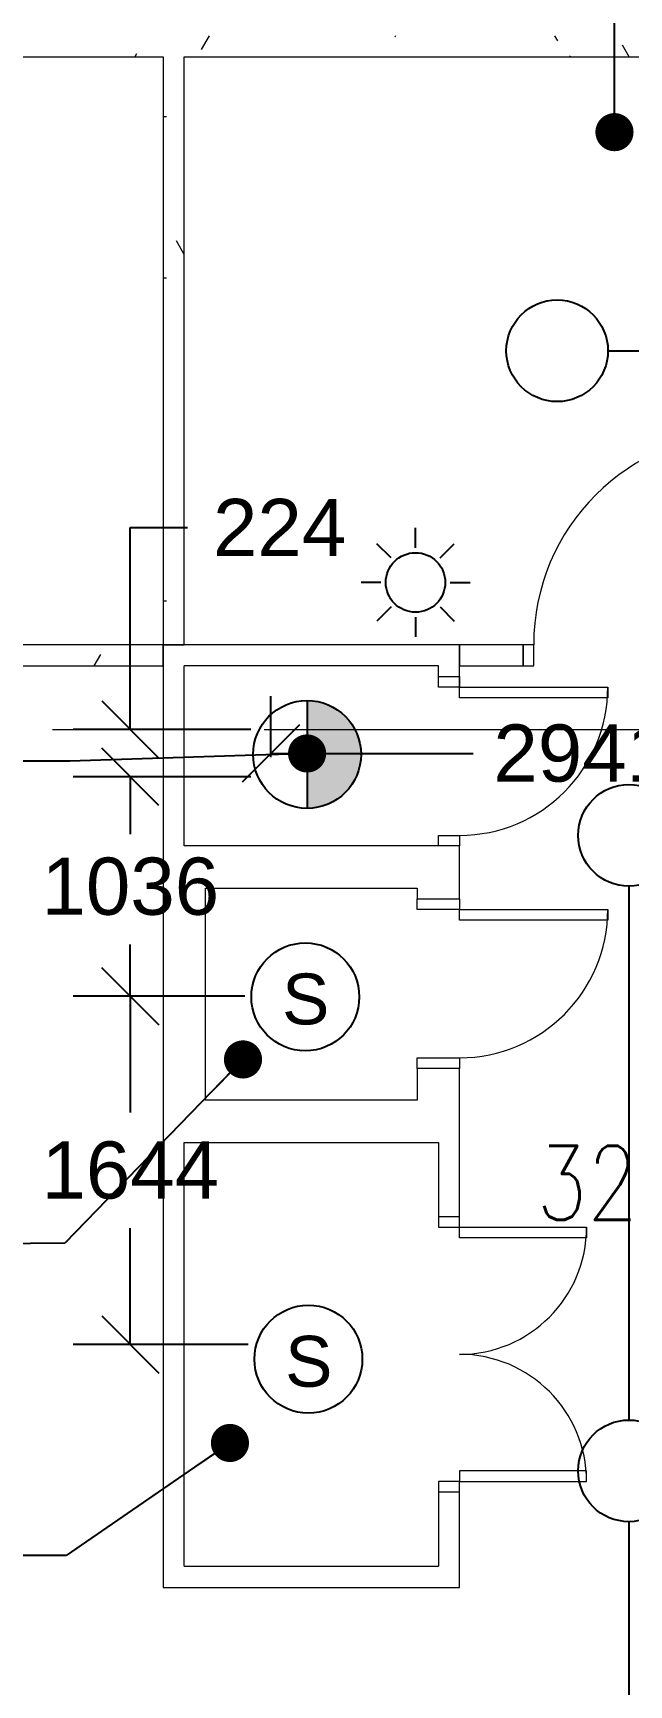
# Model space of a CAD drawing. Header units: millimetres. Extents: x -282761 to 137668, y -273845 to 94451.
# Drawn here: x 2757 to 5571, y -22135 to -14337 of the extents above; entities that cross this region are included whole.
import ezdxf

# ---------------------------------------------------------------- set-up
doc = ezdxf.new("R2010")
doc.units = ezdxf.units.MM
doc.linetypes.add('BLK_2 - 1ST__2ND_STOREY_PLAN-archi clean_11 SEPT 2024$0$IDA - Grid Line', pattern=[3500, 2000, -500, 500, -500])
doc.layers.get('Defpoints').update_dxf_attribs({"color": 8})
for name, color, linetype, lineweight in [('BLK_2 - 1ST__2ND_STOREY_PLAN-archi clean_11 SEPT 2024$0$0-1', 8, 'Continuous', 5), ('BLK_2 - 1ST__2ND_STOREY_PLAN-archi clean_11 SEPT 2024$0$1599_DB_A_BLK2_HQ_R21- LINKVIEW_BLK2_1ST STOREY Toilet JOH$0$A-_DOOR----_E', 8, 'Continuous', 9), ('BLK_2 - 1ST__2ND_STOREY_PLAN-archi clean_11 SEPT 2024$0$1599_DB_A_BLK2_HQ_R21- LINKVIEW_BLK2_1ST STOREY Toilet JOH$0$A-_DOOR----_E-1', 8, 'Continuous', 9), ('BLK_2 - 1ST__2ND_STOREY_PLAN-archi clean_11 SEPT 2024$0$1599_DB_A_BLK2_HQ_R21- LINKVIEW_BLK2_1ST STOREY Toilet JOH$0$S-_COLN----_E', 8, 'Continuous', 9), ('BLK_2 - 1ST__2ND_STOREY_PLAN-archi clean_11 SEPT 2024$0$_CATCHMENT_DRAIN', 8, 'Continuous', 0), ('BLK_2 - 1ST__2ND_STOREY_PLAN-archi clean_11 SEPT 2024$0$A-_DOOR----_E', 8, 'Continuous', 9), ('BLK_2 - 1ST__2ND_STOREY_PLAN-archi clean_11 SEPT 2024$0$A-_DOOR----_E-1', 8, 'Continuous', 9), ('BLK_2 - 1ST__2ND_STOREY_PLAN-archi clean_11 SEPT 2024$0$A-_WALL----_E', 8, 'Continuous', 9), ('BLK_2 - 1ST__2ND_STOREY_PLAN-archi clean_11 SEPT 2024$0$A-_WALL----_H-1', 8, 'Continuous', 9), ('BLK_2 - 1ST__2ND_STOREY_PLAN-archi clean_11 SEPT 2024$0$A-_WALLPRTN_E-1', 8, 'Continuous', 18), ('BLK_2 - 1ST__2ND_STOREY_PLAN-archi clean_11 SEPT 2024$0$S-_ANOTGRID_E-1', 8, 'BLK_2 - 1ST__2ND_STOREY_PLAN-archi clean_11 SEPT 2024$0$IDA - Grid Line', 9)]:
    doc.layers.add(name, color=color, linetype=linetype, lineweight=lineweight)
for name, color, linetype in [('M-_FIREHEAT_E-', 1, 'Continuous'), ('M-_FIRESMOKE_E-', 1, 'Continuous'), ('M-_FIRESPRK_T-', 7, 'Continuous'), ('M-_SPRKPIEX_E-', 1, 'Continuous'), ('M-FIRE----_E-', 12, 'Continuous'), ('ROOMNAME', 7, 'Continuous'), ('SITE DIM', 5, 'Continuous')]:
    doc.layers.add(name, color=color, linetype=linetype)
doc.styles.add('Simplex', font='SIMPLEX.shx', dxfattribs={"width": 0.8, "height": 2.5})
doc.styles.get("Standard").update_dxf_attribs({"font": 'arial.ttf'})
doc.dimstyles.new('DIM 150', dxfattribs={"dimscale": 1500, "dimtxt": 0.18, "dimasz": 0.18, "dimexe": 0.18, "dimexo": 0.0625, "dimgap": 0.09, "dimtad": 0, "dimtih": 1, "dimtoh": 1, "dimdec": 0, "dimzin": 0, "dimdsep": 46, "dimtxsty": 'Standard', "dimblk": 'OBLIQUE', "dimcen": 0.09, "dimadec": 0, "dimazin": 0, "dimtfac": 1, "dimtdec": 0, "dimtofl": 0, "dimtmove": 0, "dimatfit": 3, "dimfxl": 1, "dimtolj": 1, "dimtzin": 0, "dimarcsym": 0})
doc.dimstyles.new('ROOM', dxfattribs={"dimscale": 1000, "dimtxt": 0.18, "dimasz": 0.18, "dimexe": 0.18, "dimexo": 0.0625, "dimgap": 0.09, "dimtad": 0, "dimtih": 1, "dimtoh": 1, "dimdec": 0, "dimzin": 0, "dimdsep": 46, "dimtxsty": 'Standard', "dimblk": 'OBLIQUE', "dimcen": 0.09, "dimadec": 0, "dimazin": 0, "dimtfac": 1, "dimtdec": 0, "dimtofl": 0, "dimtmove": 0, "dimatfit": 3, "dimldrblk": 'DOT', "dimfxl": 1, "dimtolj": 1, "dimtzin": 0, "dimarcsym": 0})
pattern_1 = [(0, (0, 0), (1016, 254), [83.82, -678.18, 83.82, -678.18, -4064]), (0, (0, 0), (1016, 254), [-1524, 83.82, -1440.18, 83.82, -678.18, -1778]), (0, (0, 0), (1016, 254), [-3810, 83.82, -424.18, 83.82, -1186.18]), (120, (381, 127), (-727.97045, 752.8818), [83.82, -678.18, 83.82, -678.18, -4064]), (120, (381, 127), (-727.97045, 752.8818), [-1524, 83.82, -1440.18, 83.82, -678.18, -1778]), (120, (381, 127), (-727.97045, 752.8818), [-3810, 83.82, -424.18, 83.82, -1186.18]), (240, (508, 635), (-288.02955, -1006.8818), [83.82, -678.18, 83.82, -678.18, -4064]), (240, (508, 635), (-288.02955, -1006.8818), [-1524, 83.82, -1440.18, 83.82, -678.18, -1778]), (240, (508, 635), (-288.02955, -1006.8818), [-3810, 83.82, -424.18, 83.82, -1186.18])]

# ---------------------------------------------------------------- blocks, each defined once
blk = doc.blocks.new('_Oblique')
at = {"color": 0, "linetype": 'ByBlock', "lineweight": -2}
blk.add_line((-0.5, -0.5), (0.5, 0.5), dxfattribs=at)
blk = doc.blocks.new('*D38')
at = {"layer": 'Defpoints', "color": 0, "transparency": 16777216}
for p in [(3879.3, -17624.7), (3216.1, -17848.6), (3879.3, -17848.6)]:
    blk.add_point(p, dxfattribs=at)
at = {"layer": 'SITE DIM', "color": 0, "lineweight": -2, "transparency": 16777216}
for p, q in [((3216.1, -17624.7), (3216.1, -16671.4)), ((3216.1, -16671.4), (3486.1, -16671.4)), ((3785.5, -17624.7), (2946.1, -17624.7)), ((3785.5, -17848.6), (2946.1, -17848.6)), ((3216.1, -17848.6), (3216.1, -18118.6))]:
    blk.add_line(p, q, dxfattribs=at)
at = {"layer": 'SITE DIM', "color": 0, "lineweight": -2, "transparency": 16777216, "xscale": 270, "yscale": 270, "zscale": 270}
for p, rotation in [((3216.1, -17624.7), 270), ((3216.1, -17848.6), 90)]:
    blk.add_blockref('_Oblique', p, dxfattribs=dict(at, rotation=rotation))
at = {"layer": 'SITE DIM', "color": 0, "transparency": 16777216, "insert": (3921.1, -16671.4), "char_height": 270, "attachment_point": 5}
blk.add_mtext('\\A1;224', dxfattribs=at)
blk = doc.blocks.new('*D39')
at = {"layer": 'Defpoints', "color": 0, "transparency": 16777216}
for p in [(3879.3, -17848.6), (3216.1, -18884.6), (3850.6, -18884.6)]:
    blk.add_point(p, dxfattribs=at)
at = {"layer": 'SITE DIM', "color": 0, "lineweight": -2, "transparency": 16777216}
for p, q in [((3785.5, -17848.6), (2946.1, -17848.6)), ((3216.1, -17848.6), (3216.1, -18093.6)), ((3216.1, -18884.6), (3216.1, -18639.5)), ((3756.9, -18884.6), (2946.1, -18884.6))]:
    blk.add_line(p, q, dxfattribs=at)
at = {"layer": 'SITE DIM', "color": 0, "lineweight": -2, "transparency": 16777216, "xscale": 270, "yscale": 270, "zscale": 270}
for p, rotation in [((3216.1, -17848.6), 90), ((3216.1, -18884.6), 270)]:
    blk.add_blockref('_Oblique', p, dxfattribs=dict(at, rotation=rotation))
at = {"layer": 'SITE DIM', "color": 0, "transparency": 16777216, "insert": (3216.1, -18366.6), "char_height": 270, "attachment_point": 5}
blk.add_mtext('\\A1;1036', dxfattribs=at)
blk = doc.blocks.new('*D40')
at = {"layer": 'Defpoints', "color": 0, "transparency": 16777216}
for p in [(3850.6, -18884.6), (3216.1, -20528.3), (3866.7, -20528.3)]:
    blk.add_point(p, dxfattribs=at)
at = {"layer": 'SITE DIM', "color": 0, "lineweight": -2, "transparency": 16777216}
for p, q in [((3756.9, -18884.6), (2946.1, -18884.6)), ((3216.1, -18884.6), (3216.1, -19433.6)), ((3216.1, -20528.3), (3216.1, -19979.3)), ((3772.9, -20528.3), (2946.1, -20528.3))]:
    blk.add_line(p, q, dxfattribs=at)
at = {"layer": 'SITE DIM', "color": 0, "lineweight": -2, "transparency": 16777216, "xscale": 270, "yscale": 270, "zscale": 270}
for p, rotation in [((3216.1, -18884.6), 90), ((3216.1, -20528.3), 270)]:
    blk.add_blockref('_Oblique', p, dxfattribs=dict(at, rotation=rotation))
at = {"layer": 'SITE DIM', "color": 0, "transparency": 16777216, "insert": (3216.1, -19706.5), "char_height": 270, "attachment_point": 5}
blk.add_mtext('\\A1;1644', dxfattribs=at)
blk = doc.blocks.new('*D41')
at = {"layer": 'Defpoints', "color": 0, "transparency": 16777216}
for p in [(3879.3, -17738.1), (6820.7, -17773.6), (3879.3, -17848.6)]:
    blk.add_point(p, dxfattribs=at)
at = {"layer": 'SITE DIM', "color": 0, "lineweight": -2, "transparency": 16777216}
for p, q in [((3879.3, -17754.8), (3879.3, -17468.1)), ((6820.7, -17679.8), (6820.7, -17468.1)), ((3879.3, -17738.1), (4835.6, -17738.1)), ((6820.7, -17738.1), (5864.4, -17738.1))]:
    blk.add_line(p, q, dxfattribs=at)
at = {"layer": 'SITE DIM', "color": 0, "lineweight": -2, "transparency": 16777216, "xscale": 270, "yscale": 270, "zscale": 270, "rotation": 180}
blk.add_blockref('_Oblique', (3879.3, -17738.1), dxfattribs=at)
at = {"layer": 'SITE DIM', "color": 0, "lineweight": -2, "transparency": 16777216, "xscale": 270, "yscale": 270, "zscale": 270}
blk.add_blockref('_Oblique', (6820.7, -17738.1), dxfattribs=at)
at = {"layer": 'SITE DIM', "color": 0, "transparency": 16777216, "insert": (5350, -17738.1), "char_height": 270, "attachment_point": 5}
blk.add_mtext('\\A1;2941', dxfattribs=at)
blk = doc.blocks.new('fire0101')
at = {"color": 0, "linetype": 'Continuous'}
blk.add_circle((0, 0), 100, dxfattribs=at)
blk = doc.blocks.new('HEAT')
at = {"layer": 'M-_FIREHEAT_E-'}
h = blk.add_hatch(color=256, dxfattribs=at)
h.dxf.hatch_style = 1
h.paths.add_polyline_path([(254.7, 0, 0.414214), (0, 254.7), (0, -254.7, 0.414214)])
blk.add_line((0, 254.7), (0, -254.7), dxfattribs=at)
blk.add_circle((0, 0), 254.7, dxfattribs=at)
blk = doc.blocks.new('SMOKE')
at = {"layer": 'M-_FIRESMOKE_E-'}
blk.add_circle((0, 0), 254.7, dxfattribs=at)
blk.add_text('S', height=240, dxfattribs=at).set_placement((-110, -130))
blk = doc.blocks.new('_Dot')
at = {"color": 0, "linetype": 'ByBlock', "lineweight": -2}
blk.add_line((-0.5, 0), (-1, 0), dxfattribs=at)
at = {"color": 0, "linetype": 'ByBlock', "const_width": 0.5}
blk.add_lwpolyline([(-0.25, 0, 1), (0.25, 0, 1)], format="xyb", close=True, dxfattribs=at)
blk = doc.blocks.new('*U15')
at = {"layer": 'M-FIRE----_E-'}
blk.add_line((-33.1, -33.1), (33.1, 33.1), dxfattribs=at)
blk = doc.blocks.new('*U14')
at = {"layer": 'M-FIRE----_E-', "color": 0, "linetype": 'ByBlock', "lineweight": -2, "transparency": 16777216}
for p, rotation in [((31604, 13668.6), 45), ((31455.1, 13606.9), 90), ((31393.4, 13458), 135), ((31814.6, 13458), 315.0000000000001), ((31455.1, 13309.1), 180), ((31752.9, 13309.1), 270), ((31604, 13247.4), 225.0000000000001)]:
    blk.add_blockref('*U15', p, dxfattribs=dict(at, rotation=rotation))
blk.add_blockref('*U15', (31752.9, 13606.9), dxfattribs=at)
blk = doc.blocks.new('Strobe Light')
at = {"layer": 'M-FIRE----_E-'}
blk.add_circle((0, 0), 140.4, dxfattribs=at)
blk.add_blockref('*U14', (-31604, -13458), dxfattribs=at)
blk = doc.blocks.new('BLK_2 - 1ST__2ND_STOREY_PLAN-archi clean_11 SEPT 2024$0$IDA - F - Single - Swing - 1100L X 2200H - B2-TD01-3240950-BLK 2 1ST STOREY PLAN')
at = {"layer": 'BLK_2 - 1ST__2ND_STOREY_PLAN-archi clean_11 SEPT 2024$0$A-_DOOR----_E'}
for p, q in [((500, 1050), (450, 1050)), ((450, 1050), (450, 50)), ((500, 50), (500, 1050)), ((-500, 50), (-550, 50)), ((-550, 50), (-550, -50)), ((-500, -50), (-500, 50)), ((450, 50), (500, 50)), ((550, 50), (500, 50)), ((500, 50), (500, -50)), ((550, -50), (550, 50)), ((-550, -50), (-500, -50)), ((500, -50), (550, -50))]:
    blk.add_line(p, q, dxfattribs=at)
blk.add_arc((500, 50), 1000, 90, 180, dxfattribs=at)
blk = doc.blocks.new('BLK_2 - 1ST__2ND_STOREY_PLAN-archi clean_11 SEPT 2024$0$1599_DB_A_BLK2_HQ_R21_rvt-1-BLK 2 1ST STOREY PLAN')
at = {"layer": 'BLK_2 - 1ST__2ND_STOREY_PLAN-archi clean_11 SEPT 2024$0$A-_WALL----_H-1'}
h = blk.add_hatch(dxfattribs=at)
h.set_pattern_fill('FP_3', color=256, style=0, pattern_type=2)
h.set_pattern_definition(pattern_1)
h.paths.add_polyline_path([(-124379.3, -57177.4), (-124361.4, -57177.4), (-124361.4, -57077.4), (-130486.4, -57077.4), (-130486.4, -57177.4), (-125452.6, -57177.4)])
h = blk.add_hatch(dxfattribs=at)
h.set_pattern_fill('FP_3', color=256, style=0, pattern_type=2)
h.set_pattern_definition(pattern_1)
h.paths.add_polyline_path([(-127836.4, -59952.4), (-127836.4, -57177.4), (-127936.4, -57177.4), (-127936.4, -59952.4)])
h = blk.add_hatch(dxfattribs=at)
h.set_pattern_fill('FP_3', color=256, style=0, pattern_type=2)
h.set_pattern_definition(pattern_1)
h.paths.add_polyline_path([(-127936.4, -60052.4), (-127936.4, -59952.4), (-130786.4, -59952.4), (-130786.4, -60052.4), (-127946.6, -60052.4)])
h.paths.add_polyline_path([(-131892.2, -60052.4), (-131886.4, -60052.4), (-131886.4, -59952.4), (-135486.4, -59952.4), (-135486.4, -60052.4), (-134831, -60052.4)])
at = {"layer": 'BLK_2 - 1ST__2ND_STOREY_PLAN-archi clean_11 SEPT 2024$0$A-_WALL----_E'}
for p, q in [((-127936.4, -59952.4), (-127836.4, -59952.4)), ((-127936.4, -59952.4), (-127936.4, -60002.4)), ((-127936.4, -60002.4), (-127936.4, -59952.4)), ((-126536.4, -59952.4), (-126536.4, -60002.4)), ((-126536.4, -60002.4), (-126536.4, -59952.4)), ((-127936.4, -60002.4), (-127936.4, -60052.4)), ((-127936.4, -60052.4), (-127936.4, -60002.4)), ((-126536.4, -60002.4), (-126536.4, -60052.4)), ((-126536.4, -60052.4), (-126536.4, -60002.4))]:
    blk.add_line(p, q, dxfattribs=at)
at = {"layer": 'BLK_2 - 1ST__2ND_STOREY_PLAN-archi clean_11 SEPT 2024$0$A-_WALLPRTN_E-1'}
for p, q in [((-130586.4, -57177.4), (-127936.4, -57177.4)), ((-127936.4, -57177.4), (-127936.4, -59952.4)), ((-127836.4, -59952.4), (-127836.4, -57177.4)), ((-127836.4, -57177.4), (-124436.4, -57177.4)), ((-127936.4, -59952.4), (-130786.4, -59952.4)), ((-126536.4, -59952.4), (-127836.4, -59952.4)), ((-126236.4, -59952.4), (-126536.4, -59952.4)), ((-126236.4, -60052.4), (-126236.4, -59952.4)), ((-130786.4, -60052.4), (-127936.4, -60052.4)), ((-127936.4, -60052.4), (-127936.4, -60152.4)), ((-126536.4, -60052.4), (-126236.4, -60052.4)), ((-126536.4, -60152.4), (-126536.4, -60052.4))]:
    blk.add_line(p, q, dxfattribs=at)
at = {"layer": 'BLK_2 - 1ST__2ND_STOREY_PLAN-archi clean_11 SEPT 2024$0$A-_DOOR----_E-1'}
blk.add_blockref('BLK_2 - 1ST__2ND_STOREY_PLAN-archi clean_11 SEPT 2024$0$IDA - F - Single - Swing - 1100L X 2200H - B2-TD01-3240950-BLK 2 1ST STOREY PLAN', (-125686.4, -60002.4), dxfattribs=at)
blk = doc.blocks.new('BLK_2 - 1ST__2ND_STOREY_PLAN-archi clean_11 SEPT 2024$0$1599_DB_A_BLK2_HQ_R21- LINKVIEW_BLK2_1ST STOREY Toilet JOH$0$IDA - F - Single - Swing - 800L X 2130H - B2-FTD03 - 2HR-3248095-LINKVIEW_BLK2_1ST STOREY')
at = {"layer": 'BLK_2 - 1ST__2ND_STOREY_PLAN-archi clean_11 SEPT 2024$0$1599_DB_A_BLK2_HQ_R21- LINKVIEW_BLK2_1ST STOREY Toilet JOH$0$A-_DOOR----_E-1'}
for p, q in [((-400, 100), (-350, 100)), ((-350, 100), (-350, -100)), ((350, 100), (400, 100)), ((350, -100), (350, 100)), ((-350, -100), (-400, -100)), ((300, -100), (350, -100)), ((300, -800), (300, -100)), ((350, -100), (350, -800)), ((400, -100), (350, -100)), ((350, -800), (300, -800))]:
    blk.add_line(p, q, dxfattribs=at)
blk.add_arc((350, -100), 700, 180, 270, dxfattribs=at)
blk = doc.blocks.new('BLK_2 - 1ST__2ND_STOREY_PLAN-archi clean_11 SEPT 2024$0$1599_DB_A_BLK2_HQ_R21- LINKVIEW_BLK2_1ST STOREY Toilet JOH$0$IDA - F - Single - Swing - 1100L X 2200H - B2-TD01-3240950-LINKVIEW_BLK2_1ST STOREY')
at = {"layer": 'BLK_2 - 1ST__2ND_STOREY_PLAN-archi clean_11 SEPT 2024$0$1599_DB_A_BLK2_HQ_R21- LINKVIEW_BLK2_1ST STOREY Toilet JOH$0$A-_DOOR----_E'}
for p, q in [((500, 1050), (450, 1050)), ((450, 1050), (450, 50)), ((500, 50), (500, 1050)), ((-500, 50), (-550, 50)), ((-500, -50), (-500, 50)), ((450, 50), (500, 50)), ((550, 50), (500, 50)), ((500, 50), (500, -50)), ((-550, -50), (-500, -50)), ((500, -50), (550, -50))]:
    blk.add_line(p, q, dxfattribs=at)
blk.add_arc((500, 50), 1000, 90, 180, dxfattribs=at)
blk = doc.blocks.new('BLK_2 - 1ST__2ND_STOREY_PLAN-archi clean_11 SEPT 2024')
at = {"layer": 'BLK_2 - 1ST__2ND_STOREY_PLAN-archi clean_11 SEPT 2024$0$1599_DB_A_BLK2_HQ_R21- LINKVIEW_BLK2_1ST STOREY Toilet JOH$0$S-_COLN----_E'}
h = blk.add_hatch(dxfattribs=at)
h.set_pattern_fill('FP_2', color=256, style=0, pattern_type=2)
h.set_pattern_definition([(0, (-131307.08, -42727.71), (1016, 254), [83.82, -678.18, 83.82, -678.18, -4064]), (0, (-131307.08, -42727.71), (1016, 254), [-1524, 83.82, -1440.18, 83.82, -678.18, -1778]), (0, (-131307.08, -42727.71), (1016, 254), [-3810, 83.82, -424.18, 83.82, -1186.18]), (120, (-130926.08, -42600.71), (-727.9705, 752.8818), [83.82, -678.18, 83.82, -678.18, -4064]), (120, (-130926.08, -42600.71), (-727.9705, 752.8818), [-1524, 83.82, -1440.18, 83.82, -678.18, -1778]), (120, (-130926.08, -42600.71), (-727.9705, 752.8818), [-3810, 83.82, -424.18, 83.82, -1186.18]), (240, (-130799.08, -42092.71), (-288.0295, -1006.8818), [83.82, -678.18, 83.82, -678.18, -4064]), (240, (-130799.08, -42092.71), (-288.0295, -1006.8818), [-1524, 83.82, -1440.18, 83.82, -678.18, -1778]), (240, (-130799.08, -42092.71), (-288.0295, -1006.8818), [-3810, 83.82, -424.18, 83.82, -1186.18])])
h.paths.add_polyline_path([(-126236.4, -60052.4), (-126236.4, -59952.4), (-126536.4, -59952.4), (-126536.4, -60052.4)], flags=0)
at = {"layer": 'BLK_2 - 1ST__2ND_STOREY_PLAN-archi clean_11 SEPT 2024$0$1599_DB_A_BLK2_HQ_R21- LINKVIEW_BLK2_1ST STOREY Toilet JOH$0$A-_DOOR----_E-1'}
for p, q in [((-126636.4, -60152.4), (-126636.4, -60102.4)), ((-126536.4, -60102.4), (-126536.4, -60152.4)), ((-126536.4, -60152.4), (-126636.4, -60152.4)), ((-126536.4, -60202.4), (-126536.4, -60152.4)), ((-126536.4, -60152.4), (-125836.4, -60152.4)), ((-125836.4, -60202.4), (-126536.4, -60202.4)), ((-125836.4, -60152.4), (-125836.4, -60202.4)), ((-126636.4, -60852.4), (-126536.4, -60852.4)), ((-126636.4, -60902.4), (-126636.4, -60852.4)), ((-126536.4, -60852.4), (-126536.4, -60902.4)), ((-126636.4, -62652.4), (-126636.4, -62702.4)), ((-126536.4, -62702.4), (-126536.4, -62652.4)), ((-126636.4, -62702.4), (-126536.4, -62702.4)), ((-126536.4, -62752.4), (-126536.4, -62702.4)), ((-126536.4, -62702.4), (-125936.4, -62702.4)), ((-125936.4, -62752.4), (-126536.4, -62752.4)), ((-125936.4, -62702.4), (-125936.4, -62752.4)), ((-125936.4, -63852.4), (-126536.4, -63852.4)), ((-126536.4, -63852.4), (-126536.4, -63902.4)), ((-125936.4, -63902.4), (-125936.4, -63852.4)), ((-126536.4, -63902.4), (-126636.4, -63902.4)), ((-126636.4, -63902.4), (-126636.4, -63952.4)), ((-126536.4, -63902.4), (-125936.4, -63902.4)), ((-126536.4, -63952.4), (-126536.4, -63902.4))]:
    blk.add_line(p, q, dxfattribs=at)
for centre, radius, start, end in [((-126536.4, -60152.4), 700, 270, 0), ((-126536.4, -62702.4), 600, 270, 0), ((-126536.4, -63902.4), 600, 0, 90)]:
    blk.add_arc(centre, radius, start, end, dxfattribs=at)
at = {"layer": 'BLK_2 - 1ST__2ND_STOREY_PLAN-archi clean_11 SEPT 2024$0$1599_DB_A_BLK2_HQ_R21- LINKVIEW_BLK2_1ST STOREY Toilet JOH$0$S-_COLN----_E'}
for p, q in [((-126236.4, -59952.4), (-127936.4, -59952.4)), ((-127936.4, -59952.4), (-127936.4, -64402.4)), ((-126236.4, -60052.4), (-126236.4, -59952.4)), ((-126636.4, -60052.4), (-127836.4, -60052.4)), ((-127836.4, -60902.4), (-127836.4, -60052.4)), ((-126636.4, -60152.4), (-126636.4, -60052.4)), ((-126536.4, -60152.4), (-126536.4, -60052.4)), ((-126536.4, -60052.4), (-126236.4, -60052.4)), ((-126536.4, -60902.4), (-127836.4, -60902.4)), ((-126536.4, -61152.4), (-126536.4, -60902.4)), ((-127736.4, -61102.4), (-126736.4, -61102.4)), ((-127736.4, -62102.4), (-127736.4, -61102.4)), ((-126736.4, -61102.4), (-126736.4, -61152.4)), ((-126736.4, -61152.4), (-126536.4, -61152.4)), ((-126736.4, -61952.4), (-126736.4, -62102.4)), ((-126536.4, -61952.4), (-126736.4, -61952.4)), ((-126536.4, -62652.4), (-126536.4, -61952.4)), ((-126736.4, -62102.4), (-127736.4, -62102.4)), ((-127836.4, -62302.4), (-126636.4, -62302.4)), ((-127836.4, -64302.4), (-127836.4, -62302.4)), ((-126636.4, -62302.4), (-126636.4, -62652.4)), ((-126636.4, -62652.4), (-126536.4, -62652.4)), ((-126636.4, -63952.4), (-126636.4, -64302.4)), ((-126536.4, -63952.4), (-126636.4, -63952.4)), ((-126536.4, -64402.4), (-126536.4, -63952.4)), ((-127836.4, -64302.4), (-126636.4, -64302.4)), ((-127936.4, -64402.4), (-126536.4, -64402.4))]:
    blk.add_line(p, q, dxfattribs=at)
blk.add_lwpolyline([(-126636.4, -60102.4), (-126536.4, -60102.4)], dxfattribs=at)
at = {"layer": 'BLK_2 - 1ST__2ND_STOREY_PLAN-archi clean_11 SEPT 2024$0$S-_ANOTGRID_E-1'}
blk.add_line((-141458.5, -60352.4), (-97513.5, -60352.4), dxfattribs=at)
at = {"layer": 'BLK_2 - 1ST__2ND_STOREY_PLAN-archi clean_11 SEPT 2024$0$0-1'}
blk.add_blockref('BLK_2 - 1ST__2ND_STOREY_PLAN-archi clean_11 SEPT 2024$0$1599_DB_A_BLK2_HQ_R21_rvt-1-BLK 2 1ST STOREY PLAN', (0, 0), dxfattribs=at)
at = {"layer": 'BLK_2 - 1ST__2ND_STOREY_PLAN-archi clean_11 SEPT 2024$0$1599_DB_A_BLK2_HQ_R21- LINKVIEW_BLK2_1ST STOREY Toilet JOH$0$S-_COLN----_E'}
blk.add_blockref('BLK_2 - 1ST__2ND_STOREY_PLAN-archi clean_11 SEPT 2024$0$1599_DB_A_BLK2_HQ_R21- LINKVIEW_BLK2_1ST STOREY Toilet JOH$0$IDA - F - Single - Swing - 1100L X 2200H - B2-TD01-3240950-LINKVIEW_BLK2_1ST STOREY', (-125686.4, -60002.4), dxfattribs=at)
at = {"layer": 'BLK_2 - 1ST__2ND_STOREY_PLAN-archi clean_11 SEPT 2024$0$1599_DB_A_BLK2_HQ_R21- LINKVIEW_BLK2_1ST STOREY Toilet JOH$0$S-_COLN----_E', "rotation": 90}
blk.add_blockref('BLK_2 - 1ST__2ND_STOREY_PLAN-archi clean_11 SEPT 2024$0$1599_DB_A_BLK2_HQ_R21- LINKVIEW_BLK2_1ST STOREY Toilet JOH$0$IDA - F - Single - Swing - 800L X 2130H - B2-FTD03 - 2HR-3248095-LINKVIEW_BLK2_1ST STOREY', (-126636.4, -61552.4), dxfattribs=at)

msp = doc.modelspace()

# ---------------------------------------------------------------- linework, layer by layer
at = {"layer": 'M-_SPRKPIEX_E-'}
for p, q in [((5471.6, -15837.2), (7710.9, -15837.2)), ((5570.7, -18364.7), (5570.7, -20884.7)), ((5570.7, -21364.7), (5570.7, -23462.7))]:
    msp.add_line(p, q, dxfattribs=at)

# ---------------------------------------------------------------- block references
at = {"layer": 'BLK_2 - 1ST__2ND_STOREY_PLAN-archi clean_11 SEPT 2024$0$_CATCHMENT_DRAIN'}
msp.add_blockref('BLK_2 - 1ST__2ND_STOREY_PLAN-archi clean_11 SEPT 2024', (131307.1, 42727.7), dxfattribs=at)
at = {"layer": 'M-_FIREHEAT_E-'}
msp.add_blockref('HEAT', (4050.8, -17742.8), dxfattribs=at)
at = {"layer": 'M-_FIRESMOKE_E-'}
for p in [(4042.4, -18887.1), (4056.9, -20597.4)]:
    msp.add_blockref('SMOKE', p, dxfattribs=at)
at = {"layer": 'M-_SPRKPIEX_E-', "xscale": 2.4, "yscale": 2.4, "zscale": 2.4, "rotation": 258.865011862231}
for p in [(5231.6, -15837.2), (5570.7, -18124.7), (5570.7, -21124.7)]:
    msp.add_blockref('fire0101', p, dxfattribs=at)
at = {"layer": 'M-FIRE----_E-', "rotation": 180}
msp.add_blockref('Strobe Light', (4562.8, -16930.8), dxfattribs=at)

# ---------------------------------------------------------------- texts
at = {"layer": 'M-_FIRESPRK_T-', "style": 'Simplex', "width": 0.8}
msp.add_text('32', height=350, dxfattribs=at).set_placement((5133.7, -19940))

# ---------------------------------------------------------------- dimensions: what is measured, and where the dimension line sits
at = {"layer": 'SITE DIM'}
dim = msp.add_linear_dim(base=(3216.1, -17848.6), p1=(3879.3, -17624.7), p2=(3879.3, -17848.6), angle=90, dimstyle='DIM 150', dxfattribs=at)
dim.commit()
dim.dimension.update_dxf_attribs({"geometry": '*D38', "text_midpoint": (3921.1, -16671.4), "dimtype": 160})
dim = msp.add_linear_dim(base=(3879.3, -17738.1), p1=(6820.7, -17773.6), p2=(3879.3, -17848.6), dimstyle='DIM 150', dxfattribs=at)
dim.commit()
dim.dimension.update_dxf_attribs({"geometry": '*D41', "text_midpoint": (5350, -17738.1)})
for base, p1, p2, picture, middle in [((3216.1, -18884.6), (3879.3, -17848.6), (3850.6, -18884.6), '*D39', (3216.1, -18366.6)), ((3216.1, -20528.3), (3850.6, -18884.6), (3866.7, -20528.3), '*D40', (3216.1, -19706.5))]:
    dim = msp.add_linear_dim(base=base, p1=p1, p2=p2, angle=90, dimstyle='DIM 150', override={"dimtmove": 1}, dxfattribs=at)
    dim.commit()
    dim.dimension.update_dxf_attribs({"geometry": picture, "text_midpoint": middle})

# ---------------------------------------------------------------- leaders
at = {"layer": 'ROOMNAME'}
for points in [[(5502.2, -14805), (5502.2, -13756.2)], [(4050.8, -17738.1), (2930, -17775.1), (2595.3, -17775.1)], [(3748.1, -19182.6), (2907.3, -20049.9), (2555.1, -20053.1)], [(3686.5, -20993.1), (2912.5, -21524.8), (2544.4, -21524.8)]]:
    msp.add_leader(points, dimstyle='ROOM', override={"dimgap": 0.09, "dimtad": 0}, dxfattribs=at)

doc.saveas('drawing.dxf')
